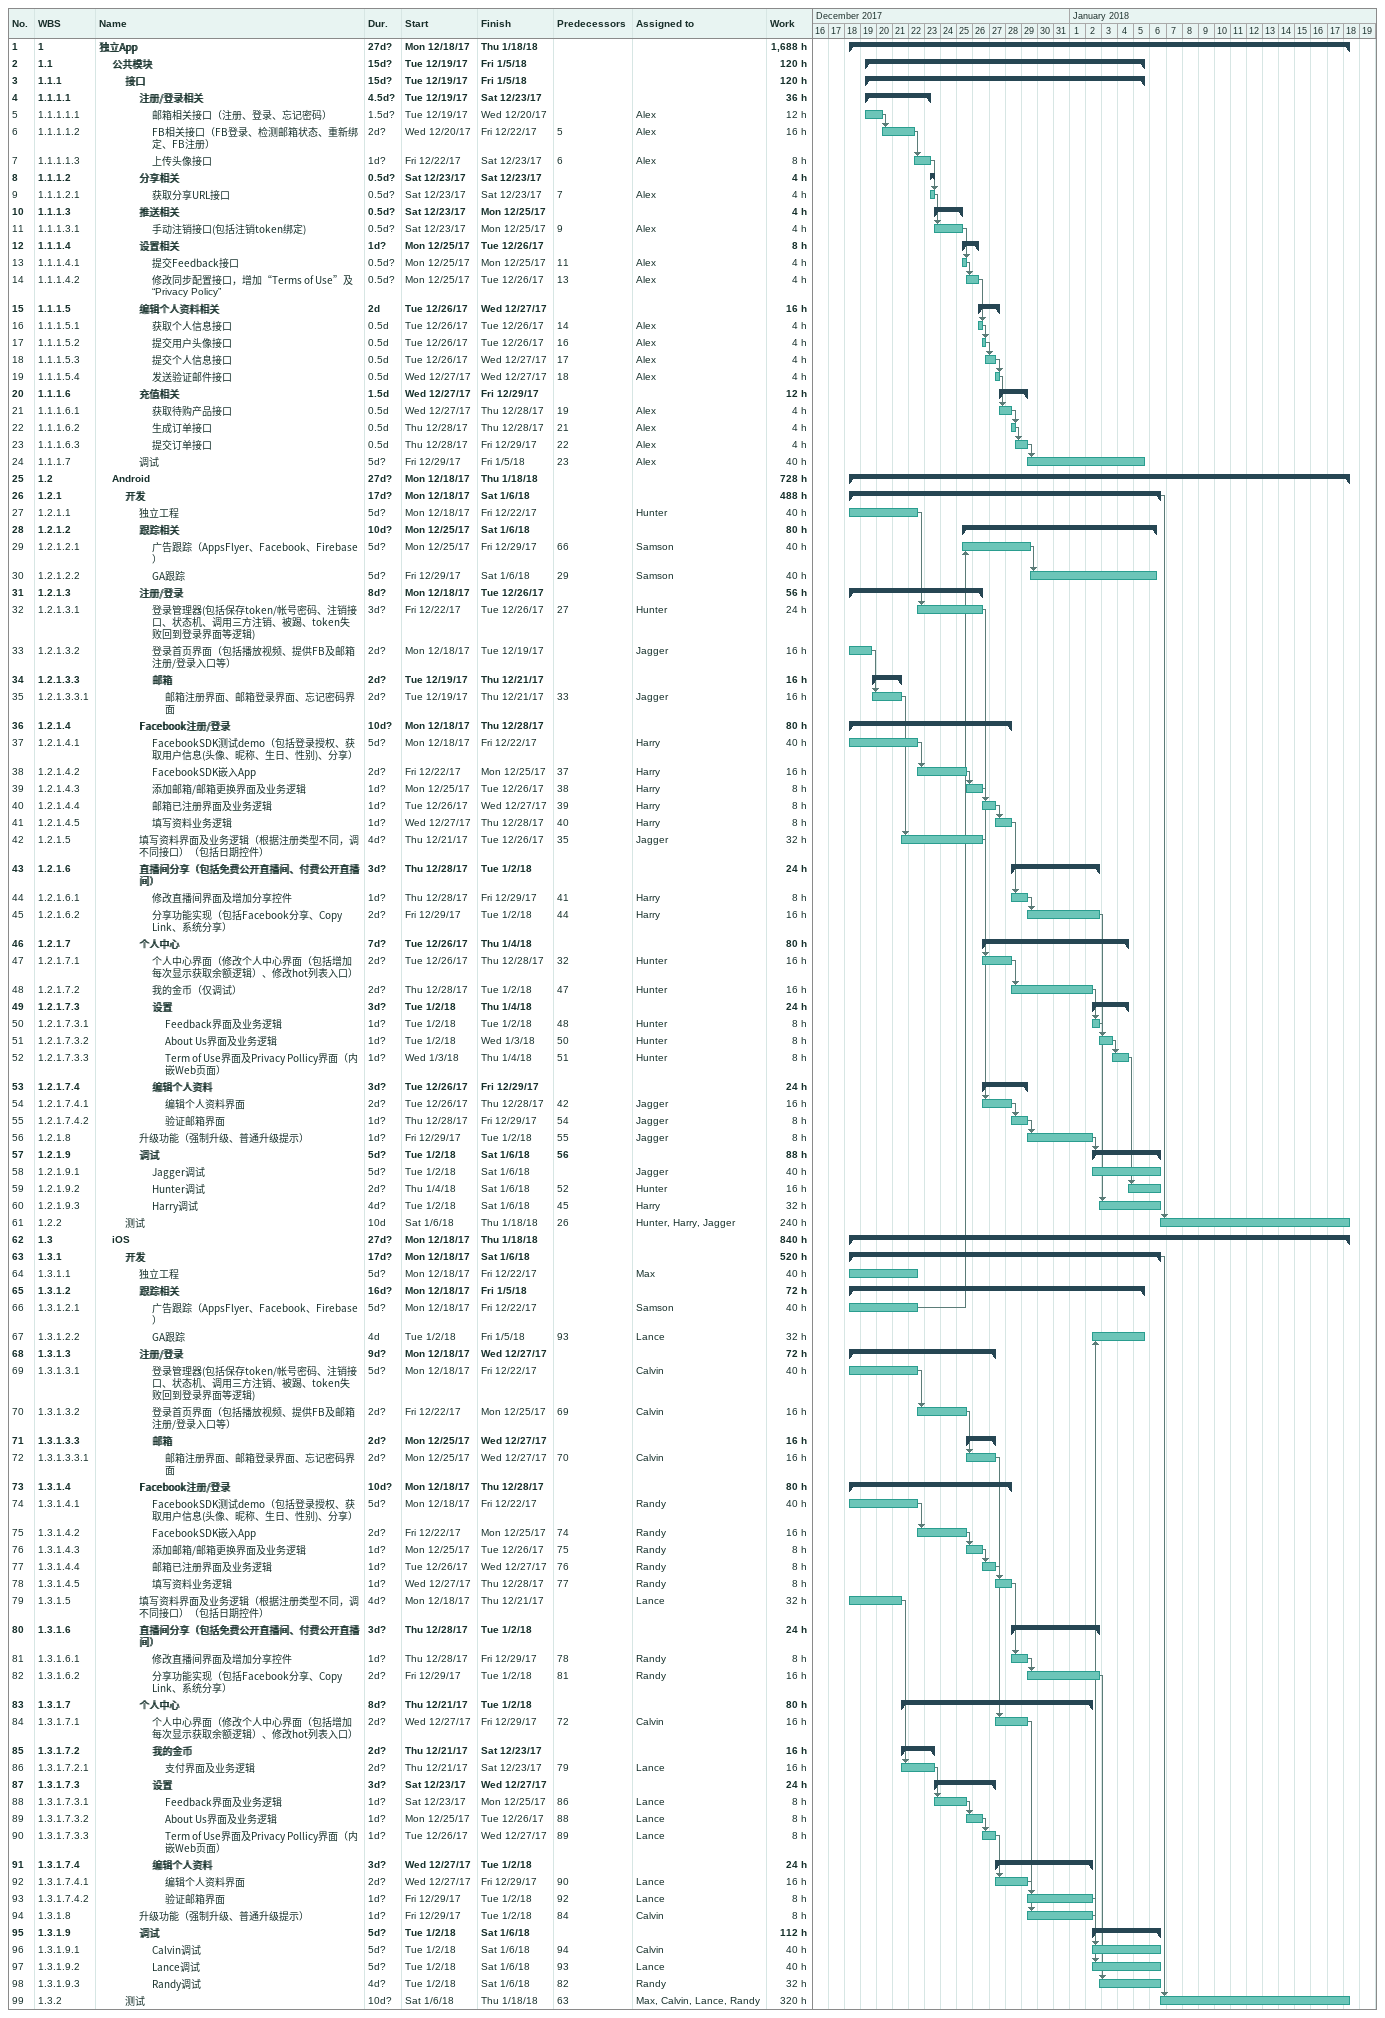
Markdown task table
| ID | WBS | Task | Duration | Start | Finish | Predecessors | Resources | Work (h) |
|---|---|---|---|---|---|---|---|---|
| 1 | 1 | **独立App** | 27d? | 2017-12-18 | 2018-01-18 |  |  | 1688 |
| 2 | 1.1 | **公共模块** | 15d? | 2017-12-19 | 2018-01-05 |  |  | 120 |
| 3 | 1.1.1 | **接口** | 15d? | 2017-12-19 | 2018-01-05 |  |  | 120 |
| 4 | 1.1.1.1 | **注册/登录相关** | 4.5d? | 2017-12-19 | 2017-12-23 |  |  | 36 |
| 5 | 1.1.1.1.1 | 邮箱相关接口（注册、登录、忘记密码） | 1.5d? | 2017-12-19 | 2017-12-20 |  | Alex | 12 |
| 6 | 1.1.1.1.2 | FB相关接口（FB登录、检测邮箱状态、重新绑定、FB注册） | 2d? | 2017-12-20 | 2017-12-22 | 5 | Alex | 16 |
| 7 | 1.1.1.1.3 | 上传头像接口 | 1d? | 2017-12-22 | 2017-12-23 | 6 | Alex | 8 |
| 8 | 1.1.1.2 | **分享相关** | 0.5d? | 2017-12-23 | 2017-12-23 |  |  | 4 |
| 9 | 1.1.1.2.1 | 获取分享URL接口 | 0.5d? | 2017-12-23 | 2017-12-23 | 7 | Alex | 4 |
| 10 | 1.1.1.3 | **推送相关** | 0.5d? | 2017-12-23 | 2017-12-25 |  |  | 4 |
| 11 | 1.1.1.3.1 | 手动注销接口(包括注销token绑定) | 0.5d? | 2017-12-23 | 2017-12-25 | 9 | Alex | 4 |
| 12 | 1.1.1.4 | **设置相关** | 1d? | 2017-12-25 | 2017-12-26 |  |  | 8 |
| 13 | 1.1.1.4.1 | 提交Feedback接口 | 0.5d? | 2017-12-25 | 2017-12-25 | 11 | Alex | 4 |
| 14 | 1.1.1.4.2 | 修改同步配置接口，增加“Terms of Use”及“Privacy Policy” | 0.5d? | 2017-12-25 | 2017-12-26 | 13 | Alex | 4 |
| 15 | 1.1.1.5 | **编辑个人资料相关** | 2d | 2017-12-26 | 2017-12-27 |  |  | 16 |
| 16 | 1.1.1.5.1 | 获取个人信息接口 | 0.5d | 2017-12-26 | 2017-12-26 | 14 | Alex | 4 |
| 17 | 1.1.1.5.2 | 提交用户头像接口 | 0.5d | 2017-12-26 | 2017-12-26 | 16 | Alex | 4 |
| 18 | 1.1.1.5.3 | 提交个人信息接口 | 0.5d | 2017-12-26 | 2017-12-27 | 17 | Alex | 4 |
| 19 | 1.1.1.5.4 | 发送验证邮件接口 | 0.5d | 2017-12-27 | 2017-12-27 | 18 | Alex | 4 |
| 20 | 1.1.1.6 | **充值相关** | 1.5d | 2017-12-27 | 2017-12-29 |  |  | 12 |
| 21 | 1.1.1.6.1 | 获取待购产品接口 | 0.5d | 2017-12-27 | 2017-12-28 | 19 | Alex | 4 |
| 22 | 1.1.1.6.2 | 生成订单接口 | 0.5d | 2017-12-28 | 2017-12-28 | 21 | Alex | 4 |
| 23 | 1.1.1.6.3 | 提交订单接口 | 0.5d | 2017-12-28 | 2017-12-29 | 22 | Alex | 4 |
| 24 | 1.1.1.7 | 调试 | 5d? | 2017-12-29 | 2018-01-05 | 23 | Alex | 40 |
| 25 | 1.2 | **Android** | 27d? | 2017-12-18 | 2018-01-18 |  |  | 728 |
| 26 | 1.2.1 | **开发** | 17d? | 2017-12-18 | 2018-01-06 |  |  | 488 |
| 27 | 1.2.1.1 | 独立工程 | 5d? | 2017-12-18 | 2017-12-22 |  | Hunter | 40 |
| 28 | 1.2.1.2 | **跟踪相关** | 10d? | 2017-12-25 | 2018-01-06 |  |  | 80 |
| 29 | 1.2.1.2.1 | 广告跟踪（AppsFlyer、Facebook、Firebase） | 5d? | 2017-12-25 | 2017-12-29 | 66 | Samson | 40 |
| 30 | 1.2.1.2.2 | GA跟踪 | 5d? | 2017-12-29 | 2018-01-06 | 29 | Samson | 40 |
| 31 | 1.2.1.3 | **注册/登录** | 8d? | 2017-12-18 | 2017-12-26 |  |  | 56 |
| 32 | 1.2.1.3.1 | 登录管理器(包括保存token/帐号密码、注销接口、状态机、调用三方注销、被踢、token失败回到登录界面等逻辑) | 3d? | 2017-12-22 | 2017-12-26 | 27 | Hunter | 24 |
| 33 | 1.2.1.3.2 | 登录首页界面（包括播放视频、提供FB及邮箱注册/登录入口等） | 2d? | 2017-12-18 | 2017-12-19 |  | Jagger | 16 |
| 34 | 1.2.1.3.3 | **邮箱** | 2d? | 2017-12-19 | 2017-12-21 |  |  | 16 |
| 35 | 1.2.1.3.3.1 | 邮箱注册界面、邮箱登录界面、忘记密码界面 | 2d? | 2017-12-19 | 2017-12-21 | 33 | Jagger | 16 |
| 36 | 1.2.1.4 | **Facebook注册/登录** | 10d? | 2017-12-18 | 2017-12-28 |  |  | 80 |
| 37 | 1.2.1.4.1 | FacebookSDK测试demo（包括登录授权、获取用户信息(头像、昵称、生日、性别)、分享） | 5d? | 2017-12-18 | 2017-12-22 |  | Harry | 40 |
| 38 | 1.2.1.4.2 | FacebookSDK嵌入App | 2d? | 2017-12-22 | 2017-12-25 | 37 | Harry | 16 |
| 39 | 1.2.1.4.3 | 添加邮箱/邮箱更换界面及业务逻辑 | 1d? | 2017-12-25 | 2017-12-26 | 38 | Harry | 8 |
| 40 | 1.2.1.4.4 | 邮箱已注册界面及业务逻辑 | 1d? | 2017-12-26 | 2017-12-27 | 39 | Harry | 8 |
| 41 | 1.2.1.4.5 | 填写资料业务逻辑 | 1d? | 2017-12-27 | 2017-12-28 | 40 | Harry | 8 |
| 42 | 1.2.1.5 | 填写资料界面及业务逻辑（根据注册类型不同，调不同接口）（包括日期控件） | 4d? | 2017-12-21 | 2017-12-26 | 35 | Jagger | 32 |
| 43 | 1.2.1.6 | **直播间分享（包括免费公开直播间、付费公开直播间）** | 3d? | 2017-12-28 | 2018-01-02 |  |  | 24 |
| 44 | 1.2.1.6.1 | 修改直播间界面及增加分享控件 | 1d? | 2017-12-28 | 2017-12-29 | 41 | Harry | 8 |
| 45 | 1.2.1.6.2 | 分享功能实现（包括Facebook分享、Copy Link、系统分享） | 2d? | 2017-12-29 | 2018-01-02 | 44 | Harry | 16 |
| 46 | 1.2.1.7 | **个人中心** | 7d? | 2017-12-26 | 2018-01-04 |  |  | 80 |
| 47 | 1.2.1.7.1 | 个人中心界面（修改个人中心界面（包括增加每次显示获取余额逻辑）、修改hot列表入口） | 2d? | 2017-12-26 | 2017-12-28 | 32 | Hunter | 16 |
| 48 | 1.2.1.7.2 | 我的金币（仅调试） | 2d? | 2017-12-28 | 2018-01-02 | 47 | Hunter | 16 |
| 49 | 1.2.1.7.3 | **设置** | 3d? | 2018-01-02 | 2018-01-04 |  |  | 24 |
| 50 | 1.2.1.7.3.1 | Feedback界面及业务逻辑 | 1d? | 2018-01-02 | 2018-01-02 | 48 | Hunter | 8 |
| 51 | 1.2.1.7.3.2 | About Us界面及业务逻辑 | 1d? | 2018-01-02 | 2018-01-03 | 50 | Hunter | 8 |
| 52 | 1.2.1.7.3.3 | Term of Use界面及Privacy Pollicy界面（内嵌Web页面） | 1d? | 2018-01-03 | 2018-01-04 | 51 | Hunter | 8 |
| 53 | 1.2.1.7.4 | **编辑个人资料** | 3d? | 2017-12-26 | 2017-12-29 |  |  | 24 |
| 54 | 1.2.1.7.4.1 | 编辑个人资料界面 | 2d? | 2017-12-26 | 2017-12-28 | 42 | Jagger | 16 |
| 55 | 1.2.1.7.4.2 | 验证邮箱界面 | 1d? | 2017-12-28 | 2017-12-29 | 54 | Jagger | 8 |
| 56 | 1.2.1.8 | 升级功能（强制升级、普通升级提示） | 1d? | 2017-12-29 | 2018-01-02 | 55 | Jagger | 8 |
| 57 | 1.2.1.9 | **调试** | 5d? | 2018-01-02 | 2018-01-06 | 56 |  | 88 |
| 58 | 1.2.1.9.1 | Jagger调试 | 5d? | 2018-01-02 | 2018-01-06 |  | Jagger | 40 |
| 59 | 1.2.1.9.2 | Hunter调试 | 2d? | 2018-01-04 | 2018-01-06 | 52 | Hunter | 16 |
| 60 | 1.2.1.9.3 | Harry调试 | 4d? | 2018-01-02 | 2018-01-06 | 45 | Harry | 32 |
| 61 | 1.2.2 | 测试 | 10d | 2018-01-06 | 2018-01-18 | 26 | Hunter, Harry, Jagger | 240 |
| 62 | 1.3 | **iOS** | 27d? | 2017-12-18 | 2018-01-18 |  |  | 840 |
| 63 | 1.3.1 | **开发** | 17d? | 2017-12-18 | 2018-01-06 |  |  | 520 |
| 64 | 1.3.1.1 | 独立工程 | 5d? | 2017-12-18 | 2017-12-22 |  | Max | 40 |
| 65 | 1.3.1.2 | **跟踪相关** | 16d? | 2017-12-18 | 2018-01-05 |  |  | 72 |
| 66 | 1.3.1.2.1 | 广告跟踪（AppsFlyer、Facebook、Firebase） | 5d? | 2017-12-18 | 2017-12-22 |  | Samson | 40 |
| 67 | 1.3.1.2.2 | GA跟踪 | 4d | 2018-01-02 | 2018-01-05 | 93 | Lance | 32 |
| 68 | 1.3.1.3 | **注册/登录** | 9d? | 2017-12-18 | 2017-12-27 |  |  | 72 |
| 69 | 1.3.1.3.1 | 登录管理器(包括保存token/帐号密码、注销接口、状态机、调用三方注销、被踢、token失败回到登录界面等逻辑) | 5d? | 2017-12-18 | 2017-12-22 |  | Calvin | 40 |
| 70 | 1.3.1.3.2 | 登录首页界面（包括播放视频、提供FB及邮箱注册/登录入口等） | 2d? | 2017-12-22 | 2017-12-25 | 69 | Calvin | 16 |
| 71 | 1.3.1.3.3 | **邮箱** | 2d? | 2017-12-25 | 2017-12-27 |  |  | 16 |
| 72 | 1.3.1.3.3.1 | 邮箱注册界面、邮箱登录界面、忘记密码界面 | 2d? | 2017-12-25 | 2017-12-27 | 70 | Calvin | 16 |
| 73 | 1.3.1.4 | **Facebook注册/登录** | 10d? | 2017-12-18 | 2017-12-28 |  |  | 80 |
| 74 | 1.3.1.4.1 | FacebookSDK测试demo（包括登录授权、获取用户信息(头像、昵称、生日、性别)、分享） | 5d? | 2017-12-18 | 2017-12-22 |  | Randy | 40 |
| 75 | 1.3.1.4.2 | FacebookSDK嵌入App | 2d? | 2017-12-22 | 2017-12-25 | 74 | Randy | 16 |
| 76 | 1.3.1.4.3 | 添加邮箱/邮箱更换界面及业务逻辑 | 1d? | 2017-12-25 | 2017-12-26 | 75 | Randy | 8 |
| 77 | 1.3.1.4.4 | 邮箱已注册界面及业务逻辑 | 1d? | 2017-12-26 | 2017-12-27 | 76 | Randy | 8 |
| 78 | 1.3.1.4.5 | 填写资料业务逻辑 | 1d? | 2017-12-27 | 2017-12-28 | 77 | Randy | 8 |
| 79 | 1.3.1.5 | 填写资料界面及业务逻辑（根据注册类型不同，调不同接口）（包括日期控件） | 4d? | 2017-12-18 | 2017-12-21 |  | Lance | 32 |
| 80 | 1.3.1.6 | **直播间分享（包括免费公开直播间、付费公开直播间）** | 3d? | 2017-12-28 | 2018-01-02 |  |  | 24 |
| 81 | 1.3.1.6.1 | 修改直播间界面及增加分享控件 | 1d? | 2017-12-28 | 2017-12-29 | 78 | Randy | 8 |
| 82 | 1.3.1.6.2 | 分享功能实现（包括Facebook分享、Copy Link、系统分享） | 2d? | 2017-12-29 | 2018-01-02 | 81 | Randy | 16 |
| 83 | 1.3.1.7 | **个人中心** | 8d? | 2017-12-21 | 2018-01-02 |  |  | 80 |
| 84 | 1.3.1.7.1 | 个人中心界面（修改个人中心界面（包括增加每次显示获取余额逻辑）、修改hot列表入口） | 2d? | 2017-12-27 | 2017-12-29 | 72 | Calvin | 16 |
| 85 | 1.3.1.7.2 | **我的金币** | 2d? | 2017-12-21 | 2017-12-23 |  |  | 16 |
| 86 | 1.3.1.7.2.1 | 支付界面及业务逻辑 | 2d? | 2017-12-21 | 2017-12-23 | 79 | Lance | 16 |
| 87 | 1.3.1.7.3 | **设置** | 3d? | 2017-12-23 | 2017-12-27 |  |  | 24 |
| 88 | 1.3.1.7.3.1 | Feedback界面及业务逻辑 | 1d? | 2017-12-23 | 2017-12-25 | 86 | Lance | 8 |
| 89 | 1.3.1.7.3.2 | About Us界面及业务逻辑 | 1d? | 2017-12-25 | 2017-12-26 | 88 | Lance | 8 |
| 90 | 1.3.1.7.3.3 | Term of Use界面及Privacy Pollicy界面（内嵌Web页面） | 1d? | 2017-12-26 | 2017-12-27 | 89 | Lance | 8 |
| 91 | 1.3.1.7.4 | **编辑个人资料** | 3d? | 2017-12-27 | 2018-01-02 |  |  | 24 |
| 92 | 1.3.1.7.4.1 | 编辑个人资料界面 | 2d? | 2017-12-27 | 2017-12-29 | 90 | Lance | 16 |
| 93 | 1.3.1.7.4.2 | 验证邮箱界面 | 1d? | 2017-12-29 | 2018-01-02 | 92 | Lance | 8 |
| 94 | 1.3.1.8 | 升级功能（强制升级、普通升级提示） | 1d? | 2017-12-29 | 2018-01-02 | 84 | Calvin | 8 |
| 95 | 1.3.1.9 | **调试** | 5d? | 2018-01-02 | 2018-01-06 |  |  | 112 |
| 96 | 1.3.1.9.1 | Calvin调试 | 5d? | 2018-01-02 | 2018-01-06 | 94 | Calvin | 40 |
| 97 | 1.3.1.9.2 | Lance调试 | 5d? | 2018-01-02 | 2018-01-06 | 93 | Lance | 40 |
| 98 | 1.3.1.9.3 | Randy调试 | 4d? | 2018-01-02 | 2018-01-06 | 82 | Randy | 32 |
| 99 | 1.3.2 | 测试 | 10d? | 2018-01-06 | 2018-01-18 | 63 | Max, Calvin, Lance, Randy | 320 |
